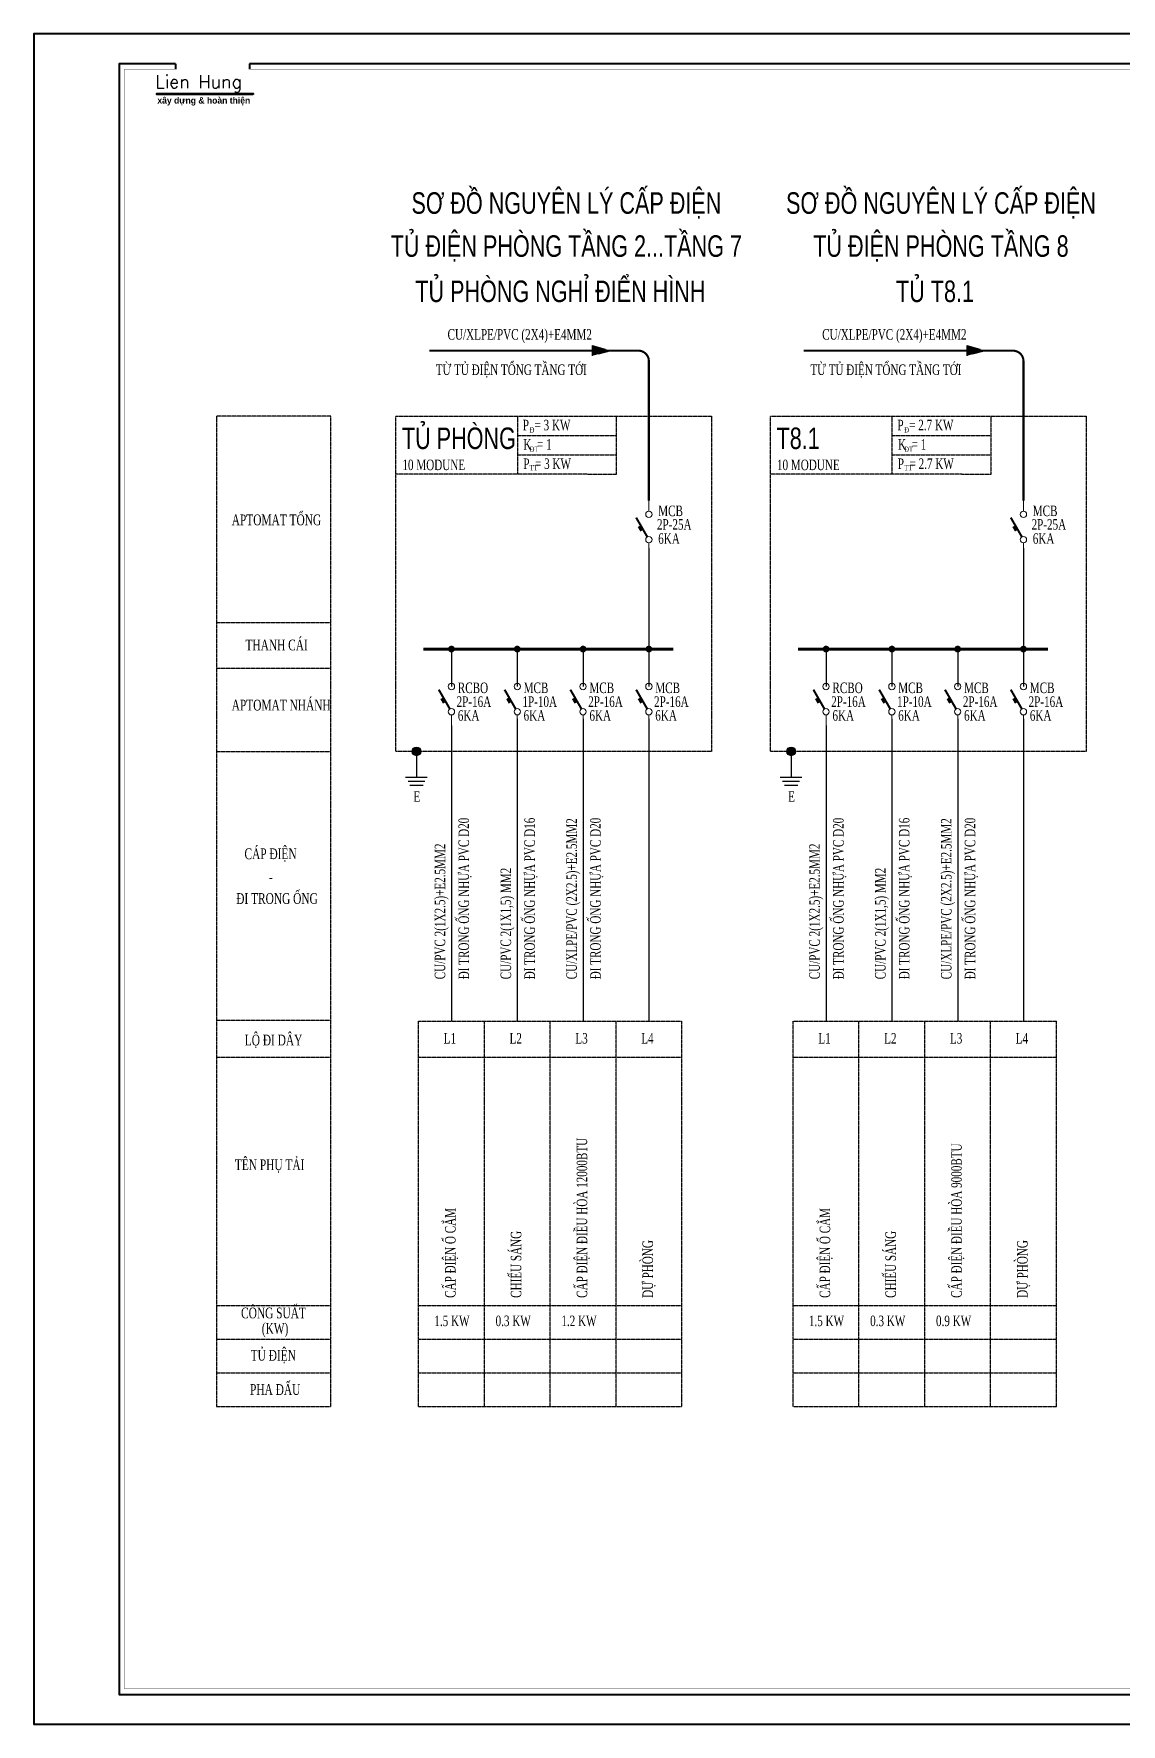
# Model space of a CAD drawing. Header units: inches. Extents: x -30463 to 18, y -115022 to 17.
# Drawn here: x -30463 to -16762, y -115022 to -93727 of the extents above; entities that cross this region are included whole.
import ezdxf
from ezdxf.enums import TextEntityAlignment as Align

# ---------------------------------------------------------------- set-up
doc = ezdxf.new("R2010")
doc.units = ezdxf.units.IN
doc.header["$MEASUREMENT"] = 0
for name, pattern in [('CENTER2', [1.125, 0.75, -0.125, 0.125, -0.125]), ('DASHED', [0.282222, 0.141111, -0.141111]), ('HIDDEN', [9.525, 6.35, -3.175])]:
    doc.linetypes.add(name, pattern=pattern)
for name, color, linetype in [('1', 1, 'Continuous'), ('day dan', 3, 'Continuous'), ('dien', 3, 'Continuous'), ('dien phong', 2, 'Continuous'), ('Sche', 2, 'Continuous'), ('tbi', 5, 'Continuous'), ('TEXT-E', 30, 'Continuous'), ('XT-Thiet bi dien', 50, 'HIDDEN')]:
    doc.layers.add(name, color=color, linetype=linetype)
for name, color, linetype, lineweight in [('6', 6, 'Continuous', 60), ('A-NETCAT', 7, 'Continuous', 40), ('cat1', 252, 'Continuous', 40), ('dây điện 2', 32, 'Continuous', 25), ('E-TEXT', 4, 'Continuous', 13), ('TBD', 2, 'Continuous', 15)]:
    doc.layers.add(name, color=color, linetype=linetype, lineweight=lineweight)
doc.styles.add('0-Thuong', font='vntimeh.shx', dxfattribs={"width": 0.7})
doc.styles.add('BOLD', font='')
doc.styles.add('RomanS', font='romans.shx')
doc.styles.add('VnAvantH', font='')
doc.styles.add('XT-Text dien', font='vntimeh.shx', dxfattribs={"width": 0.7})
doc.styles.get('BOLD').set_extended_font_data('VNI-Avo', bold=True)
doc.styles.get('VnAvantH').set_extended_font_data('.VnAvantH')

# ---------------------------------------------------------------- blocks, each defined once
blk = doc.blocks.new('A$C074D4DC1')
blk.add_lwpolyline([(44733, -1037), (44733, 30566), (42, 30566), (42, -1037)], close=True)
for points in [[(2691, 30008), (1638, 30008), (1638, -479), (44175, -479), (44175, 30008), (4075, 30008)], [(2691, 30008), (2691, 29906)], [(4075, 30008), (4075, 29906)]]:
    blk.add_lwpolyline(points)
at = {"color": 142, "true_color": 0x00a1d6, "const_width": 6.02}
blk.add_lwpolyline([(2691, 29906), (1739, 29906), (1739, -377), (44073, -377), (44073, 29906), (4075, 29906)], dxfattribs=at)
at = {"color": 1}
blk.add_lwpolyline([(4144, 29434), (2345, 29434), (2345, 29451), (4144, 29451)], close=True, dxfattribs=at)
at = {"layer": 'A-NETCAT'}
for points in [[(2691, 30008), (2691, 29906)], [(4075, 30008), (4075, 29906)]]:
    blk.add_lwpolyline(points, dxfattribs=at)
at = {"color": 1}
for s, height, style, p in [('Lien Hung', 240.5, 'RomanS', (2317, 29551)), ('xaây döïng & hoaøn thieän', 119.83, 'BOLD', (2353, 29262))]:
    blk.add_text(s, height=height, dxfattribs=dict(at, style=style)).set_placement(p)
blk = doc.blocks.new('mt')
at = {"layer": 'XT-Thiet bi dien', "linetype": 'DASHED', "lineweight": -3}
h = blk.add_hatch(color=5, dxfattribs=at)
h.set_gradient(color1=(0, 0, 255), one_color=1, tint=1)
h.paths.add_polyline_path([(3764.42, -1139.31), (3755.52, -1136.86), (3755.52, -1141.76)])
at = {"layer": 'XT-Thiet bi dien', "color": 3, "lineweight": -3}
for p, q in [((3755.52, -1136.86), (3764.42, -1139.31)), ((3755.52, -1136.86), (3755.52, -1141.76)), ((3764.42, -1139.31), (3755.52, -1141.76))]:
    blk.add_line(p, q, dxfattribs=at)
blk = doc.blocks.new('DI2')
at = {"layer": 'TBD'}
for p, q in [((0, 1000), (0, 1250)), ((0, 250), (0, 0))]:
    blk.add_line(p, q, dxfattribs=at)
for points, const_width in [([(-37, 390), (-302, 850)], 50), ([(-177, 533), (-239, 641)], 60)]:
    blk.add_lwpolyline(points, dxfattribs=dict(at, const_width=const_width))
for centre in [(0, 925), (0, 325)]:
    blk.add_circle(centre, 75, dxfattribs=at)
blk = doc.blocks.new('donut')
at = {"layer": 'dien phong', "const_width": 75}
blk.add_lwpolyline([(-37.5, 0, 1), (37.5, 0, 1)], format="xyb", close=True, dxfattribs=at)
blk = doc.blocks.new('nd')
at = {"layer": 'dây điện 2', "ltscale": 20}
h = blk.add_hatch(color=256, dxfattribs=at)
edge = h.paths.add_edge_path()
edge.add_arc((-451, -140), 97, 0, 360)
for p, q in [((-451, -140), (-451, -727)), ((-208, -727), (-695, -727)), ((-262, -819), (-641, -819)), ((-302, -910), (-601, -910))]:
    blk.add_line(p, q, dxfattribs=at)
blk.add_circle((-451, -140), 97, dxfattribs=at)

msp = doc.modelspace()

# ---------------------------------------------------------------- linework, layer by layer
at = {"color": 6, "linetype": 'Continuous', "const_width": 37.1, "elevation": 0}
for points in [[(-25555, -101478), (-22406, -101478)], [(-20835, -101478), (-17686, -101478)]]:
    msp.add_lwpolyline(points, dxfattribs=at)
at = {"layer": 'dây điện 2', "linetype": 'DASHED', "lineweight": -3, "const_width": 26.5, "elevation": -12909}
for points in [[(-22713, -99609), (-22713, -97851, 0.414214), (-22845, -97719), (-25481, -97719)], [(-17993, -99609), (-17993, -97851, 0.414214), (-18125, -97719), (-20761, -97719)]]:
    msp.add_lwpolyline(points, format="xyb", dxfattribs=at)
at = {"layer": 'Sche', "color": 3, "linetype": 'ByBlock'}
for p, q in [((-22713, -100205, -12909), (-22713, -101475, -12498)), ((-17993, -100205, -12909), (-17993, -101475, -12498)), ((-25200, -101478), (-25200, -101950)), ((-24371, -101478, -21404), (-24371, -101950, -21404)), ((-23542, -101478, -38044), (-23542, -101950, -38044)), ((-22713, -101478, -27342), (-22713, -101950, -27342)), ((-20480, -101478), (-20480, -101950)), ((-19651, -101478, -21404), (-19651, -101950, -21404)), ((-18822, -101478, -38044), (-18822, -101950, -38044)), ((-17993, -101478, -27342), (-17993, -101950, -27342)), ((-24371, -102358, -21404), (-24371, -106165, -21404)), ((-23542, -102358, -38044), (-23542, -106165, -38044)), ((-22713, -102358, -27342), (-22713, -106165, -27342)), ((-19651, -102358, -21404), (-19651, -106165, -21404)), ((-18822, -102358, -38044), (-18822, -106165, -38044)), ((-17993, -102358, -27342), (-17993, -106165, -27342)), ((-25200, -102440), (-25200, -106165)), ((-20480, -102440), (-20480, -106165))]:
    msp.add_line(p, q, dxfattribs=at)
at = {"layer": 'tbi', "linetype": 'CENTER2'}
for p, q in [((-24369, -98546), (-24369, -99276)), ((-23123, -98546), (-23123, -99277)), ((-19650, -98546), (-19650, -99276)), ((-18403, -98546), (-18403, -99277)), ((-24369, -98789), (-23123, -98789)), ((-19650, -98789), (-18403, -98789)), ((-24369, -99032), (-23123, -99032)), ((-19650, -99032), (-18403, -99032)), ((-23123, -99277), (-25900, -99275)), ((-18403, -99277), (-21180, -99275)), ((-28161, -101143), (-26722, -101143)), ((-28161, -101719), (-26722, -101719)), ((-28161, -102767), (-26722, -102767)), ((-28161, -106154), (-26722, -106154)), ((-25615, -111020), (-25615, -106165)), ((-25615, -106165), (-22298, -106165, -4235)), ((-24786, -111020), (-24786, -106165)), ((-23956, -111020), (-23956, -106165)), ((-23127, -111020), (-23127, -106165)), ((-22298, -111020), (-22298, -106165)), ((-20895, -111020), (-20895, -106165)), ((-20895, -106165), (-17578, -106165, -4235)), ((-20066, -111020), (-20066, -106165)), ((-19236, -111020), (-19236, -106165)), ((-18407, -111020), (-18407, -106165)), ((-17578, -111020), (-17578, -106165)), ((-28161, -106619), (-26722, -106619)), ((-25615, -106619), (-22298, -106619, -4235)), ((-20895, -106619), (-17578, -106619, -4235)), ((-28161, -109748, -4764), (-26722, -109748, -4764)), ((-25615, -109748, -4764), (-22298, -109748, -4764)), ((-20895, -109748, -4764), (-17578, -109748, -4764)), ((-28161, -110172, -4764), (-26722, -110172, -4764)), ((-25615, -110172, -4764), (-22298, -110172, -4764)), ((-20895, -110172, -4764), (-17578, -110172, -4764)), ((-28161, -110596, -4764), (-26722, -110596, -4764)), ((-25615, -110596, -4764), (-22298, -110596, -4764)), ((-20895, -110596, -4764), (-17578, -110596, -4764)), ((-25615, -111020, -4764), (-22298, -111020, -4764)), ((-20895, -111020, -4764), (-17578, -111020, -4764))]:
    msp.add_line(p, q, dxfattribs=at)
for points, elevation in [([(-26722, -111020), (-26722, -98546), (-28161, -98546), (-28161, -111020)], -2438), ([(-25900, -98546), (-21924, -98546), (-21924, -102767), (-25900, -102767)], 0), ([(-21180, -98546), (-17205, -98546), (-17205, -102767), (-21180, -102767)], 0)]:
    msp.add_lwpolyline(points, close=True, dxfattribs=dict(at, elevation=elevation))

# ---------------------------------------------------------------- block references
at = {"layer": 'cat1', "xscale": 0.6738010520752868, "yscale": 0.6738010520752868, "zscale": 0.6738010520752868}
msp.add_blockref('A$C074D4DC1', (-30491, -114323), dxfattribs=at)
at = {"layer": 'day dan', "linetype": 'DASHED', "lineweight": -3, "xscale": 26.50124739486714, "yscale": 26.50124739486714, "zscale": 26.50124739486714}
for p in [(-122953, -67526, -12909), (-118233, -67526, -12909)]:
    msp.add_blockref('mt', p, dxfattribs=at)
at = {"layer": 'dien', "ltscale": 5, "xscale": 0.567778012788948, "yscale": 0.567778012788948, "zscale": 0.567778012788948}
for p in [(-25200, -101478), (-24371, -101478, -21404), (-23542, -101478, -39840), (-22713, -101478, -29138), (-20480, -101478), (-19651, -101478, -21404), (-18822, -101478, -39840), (-17993, -101478, -29138)]:
    msp.add_blockref('donut', p, dxfattribs=at)
at = {"layer": 'dây điện 2', "xscale": 0.5604631481659087, "yscale": 0.5604631481659087, "zscale": 0.5604631481659087}
for p in [(-25388, -102688), (-20668, -102688)]:
    msp.add_blockref('nd', p, dxfattribs=at)
at = {"layer": 'XT-Thiet bi dien', "linetype": 'Continuous', "xscale": 0.5300249480249375, "yscale": 0.5300249480249375, "zscale": 0.5300249480249375}
for p in [(-22713, -100272, -12909), (-17993, -100272, -12909), (-25200, -102440), (-24371, -102440, -21404), (-23542, -102440, -38044), (-22713, -102440, -27342), (-20480, -102440), (-19651, -102440, -21404), (-18822, -102440, -38044), (-17993, -102440, -27342)]:
    msp.add_blockref('DI2', p, dxfattribs=at)

# ---------------------------------------------------------------- texts
at = {"layer": '1', "ltscale": 0.5, "style": '0-Thuong', "width": 0.7}
for s, p in [('rCBo', (-25120, -102072)), ('rCBo', (-20400, -102072)), ('2p-16A', (-25135, -102246)), ('2p-16A', (-20416, -102246)), ('6ka', (-25120, -102420)), ('6ka', (-20400, -102420))]:
    msp.add_text(s, height=132.5, dxfattribs=at).set_placement(p, align=Align.BOTTOM_LEFT)
at = {"layer": '6', "ltscale": 0.5, "style": '0-Thuong', "width": 0.7}
for p in [(-25818, -99224), (-21099, -99224)]:
    msp.add_text('10 modune', height=132.5, dxfattribs=at).set_placement(p)
for p in [(-23620, -105638, -57088), (-18900, -105638, -57088)]:
    msp.add_text('Cu/xlpe/PVC (2x2.5)+e2.5MM2', height=132.51, rotation=90, dxfattribs=at).set_placement(p)
at = {"layer": 'E-TEXT', "ltscale": 0.5, "style": 'VnAvantH', "width": 0.75}
for s, height, p in [('tñ phßng nghØ ®iÓn h×nh', 271.08, (-23828, -96932, 2794)), ('tñ t8.1', 271.1, (-19108, -96932, 2794))]:
    msp.add_text(s, height=height, dxfattribs=at).set_placement(p, align=Align.MIDDLE)
for s, p in [('tñ phßng', (-25824, -98958)), ('t8.1', (-21104, -98958))]:
    msp.add_text(s, height=271.1, dxfattribs=at).set_placement(p)
at = {"layer": 'TEXT-E', "ltscale": 0.5, "style": 'VnAvantH', "width": 0.75}
for s, p in [('s¬ ®å nguyªn lý cÊp ®iÖn', (-23752, -95848, 2794)), ('s¬ ®å nguyªn lý cÊp ®iÖn', (-19032, -95848, 2794)), ('tñ ®iÖn phßng tÇng 2...tÇng 7', (-23753, -96390, 2794)), ('tñ ®iÖn phßng tÇng 8', (-19033, -96390, 2794))]:
    msp.add_text(s, height=271.08, dxfattribs=at).set_placement(p, align=Align.MIDDLE)
at = {"layer": 'TEXT-E', "ltscale": 0.5, "style": 'XT-Text dien', "width": 0.7}
for s, p in [('cu/XLPE/PVC (2x4)+e4mm2', (-24340, -97580, -12909)), ('cu/XLPE/PVC (2x4)+e4mm2', (-19620, -97580, -12909)), ('tõ tñ ®iÖn tæng tÇng tíi', (-24446, -98025, -12909)), ('tõ tñ ®iÖn tæng tÇng tíi', (-19726, -98025, -12909))]:
    msp.add_text(s, height=132.51, dxfattribs=at).set_placement(p, align=Align.CENTER)
at = {"layer": 'TEXT-E', "ltscale": 0.5, "style": '0-Thuong', "width": 0.7}
for s, height, p in [('P  = 3 kW', 132.5, (-24301, -98722)), ('P  = 2.7 kW', 132.51, (-19581, -98722)), ('§', 66.3, (-24216, -98750)), ('§', 66.3, (-19497, -98750)), ('K  = 1', 132.5, (-24293, -98966)), ('§T', 66.3, (-24216, -98993)), ('K  = 1', 132.5, (-19573, -98966)), ('§T', 66.3, (-19497, -98993)), ('P  = 3 kW', 132.5, (-24295, -99209)), ('TT', 66.3, (-24216, -99225)), ('P  = 2.7 kW', 132.51, (-19576, -99209)), ('TT', 66.3, (-19497, -99225)), ('2P-25A', 132.5, (-22611, -99974, -10116)), ('2P-25A', 132.5, (-17891, -99974, -10116)), ('L1', 132.5, (-25297, -106447)), ('L2', 132.5, (-24468, -106447, 0)), ('L3', 132.5, (-23639, -106447)), ('L4', 132.5, (-22809, -106447)), ('L1', 132.5, (-20577, -106447)), ('L2', 132.5, (-19748, -106447, 0)), ('L3', 132.5, (-18919, -106447)), ('L4', 132.5, (-18090, -106447)), ('1.5 KW', 132.5, (-25416, -110007)), ('0.3 KW', 132.5, (-24644, -110007, -5351)), ('1.2 KW', 132.5, (-23815, -110007, -11289)), ('1.5 KW', 132.5, (-20697, -110007)), ('0.3 KW', 132.5, (-19925, -110007, -5351)), ('0.9 KW', 132.5, (-19095, -110007, -11289))]:
    msp.add_text(s, height=height, dxfattribs=at).set_placement(p)
at = {"layer": 'TEXT-E', "linetype": 'Continuous', "style": '0-Thuong', "width": 0.7}
for s, height, p in [('aptomat tæng', 135.62, (-27969, -99959)), ('thanh c¸i', 135.6, (-27795, -101535)), ('aptomat nh¸nh', 135.62, (-27969, -102292)), ('c¸p ®iÖn', 135.6, (-27808, -104165, -2438)), ('®i trong èng', 135.62, (-27912, -104729, -2438)), ('-', 136, (-27499, -104458, -2438)), ('lé ®i d©y', 135.6, (-27804, -106512, -2438)), ('tªn phô t¶i', 135.62, (-27929, -108083, -2438)), ('tñ ®iÖn', 135.6, (-27730, -110483, -2438)), ('pha ®Êu', 135.6, (-27738, -110914, -2438))]:
    msp.add_text(s, height=height, dxfattribs=at).set_placement(p, align=Align.BOTTOM_LEFT)
at = {"layer": 'TEXT-E', "ltscale": 0.5, "style": '0-Thuong', "width": 0.7}
for s, height, p in [('MCB', 132.5, (-22595, -99843, -10116)), ('MCB', 132.5, (-17876, -99843, -10116)), ('6ka', 132.5, (-22595, -100192, -10116)), ('6ka', 132.5, (-17876, -100192, -10116)), ('MCB', 132.5, (-24291, -102072, -21404)), ('MCB', 132.5, (-23462, -102072, -38044)), ('MCB', 132.5, (-22632, -102072, -27342)), ('MCB', 132.5, (-19571, -102072, -21404)), ('MCB', 132.5, (-18742, -102072, -38044)), ('MCB', 132.5, (-17913, -102072, -27342)), ('1p-10A', 132.5, (-24306, -102246, -21404)), ('2p-16A', 132.5, (-23477, -102246, -38044)), ('2p-16A', 132.5, (-22648, -102246, -27342)), ('1p-10A', 132.5, (-19586, -102246, -21404)), ('2p-16A', 132.5, (-18757, -102246, -38044)), ('2p-16A', 132.5, (-17928, -102246, -27342)), ('6ka', 132.5, (-24291, -102420, -21404)), ('6ka', 132.5, (-23462, -102420, -38044)), ('6ka', 132.5, (-22632, -102420, -27342)), ('6ka', 132.5, (-19571, -102420, -21404)), ('6ka', 132.5, (-18742, -102420, -38044)), ('6ka', 132.5, (-17913, -102420, -27342)), ('e', 133, (-25679, -103442)), ('e', 133, (-20959, -103442))]:
    msp.add_text(s, height=height, dxfattribs=at).set_placement(p, align=Align.BOTTOM_LEFT)
for s, height, p in [('®i trong èng nhùa pvc d20', 132.51, (-24979, -105638, -19044)), ('®i trong èng nhùa pvc d16', 132.51, (-24149, -105638, -40448)), ('®i trong èng nhùa pvc d20', 132.51, (-23320, -105638, -57088)), ('®i trong èng nhùa pvc d20', 132.51, (-20259, -105638, -19044)), ('®i trong èng nhùa pvc d16', 132.51, (-19430, -105638, -40448)), ('®i trong èng nhùa pvc d20', 132.51, (-18600, -105638, -57088)), ('Cu/PVC 2(1x2.5)+E2.5mm2', 132.51, (-25279, -105638, -19044)), ('Cu/PVC 2(1x2.5)+E2.5mm2', 132.51, (-20559, -105638, -19044)), ('Cu/PVC 2(1x1,5) mm2', 132.51, (-24449, -105638, -40448)), ('Cu/PVC 2(1x1,5) mm2', 132.51, (-19730, -105638, -40448)), ('cÊp ®iÖn ®iÒu hßa 12000btu', 132.51, (-23490, -109651, -49634)), ('cÊp ®iÖn ®iÒu hßa 9000btu', 132.51, (-18771, -109651, -49634)), ('cÊp ®iÖn æ c¾m', 132.51, (-25149, -109651)), ('cÊp ®iÖn æ c¾m', 132.51, (-20429, -109651)), ('chiÕu s¸ng ', 132.51, (-24320, -109651, -16053)), ('chiÕu s¸ng ', 132.51, (-19600, -109651, -16053)), ('dù phßng', 132.5, (-22661, -109651, -41049)), ('dù phßng', 132.5, (-17941, -109651, -41049))]:
    msp.add_text(s, height=height, rotation=90, dxfattribs=at).set_placement(p)
at = {"layer": 'TEXT-E', "linetype": 'Continuous', "style": '0-Thuong', "width": 0.7}
for s, p in [('c«ng suÊt', (-27851, -109909, -2438)), ('(kw)', (-27590, -110103, -2438))]:
    msp.add_text(s, height=135.6, dxfattribs=at).set_placement(p)

doc.saveas('drawing.dxf')
